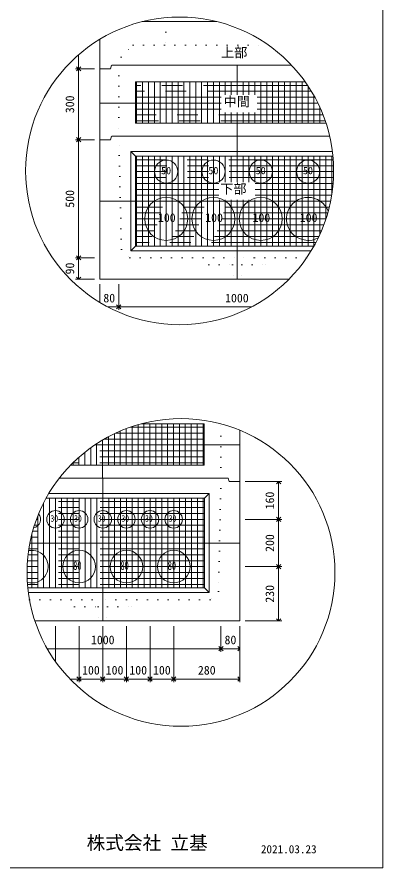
# Model space of a CAD drawing. Units: millimetres, scale not verified. Extents: x -4890 to 18489, y -2328 to 2328.
# Drawn here: x -2944 to -1830, y -1947 to 647 of the extents above; entities that cross this region are included whole.
import ezdxf
from ezdxf.enums import TextEntityAlignment as Align

# ---------------------------------------------------------------- set-up
doc = ezdxf.new("R2010")
doc.units = ezdxf.units.MM
doc.header["$LTSCALE"] = 10
for name, pattern in [('DASHED1', [1.8, 1.2, -0.6]), ('USER2', [50.8, 31.75, -6.35, 6.35, -6.35]), ('USER5', [3.185, 0.01, -3.175])]:
    doc.linetypes.add(name, pattern=pattern)
for name, color, linetype, lineweight in [('0-2_waku', 7, 'Continuous', 18), ('0-3_gaikei', 7, 'Continuous', 18), ('0-4_kakure', 7, 'DASHED1', 5), ('0-5_sunpou', 7, 'Continuous', 5), ('0-7_hole', 7, 'Continuous', 18), ('0-8_uchigawa', 6, 'Continuous', 18), ('0-9_文字１', 7, 'Continuous', 18), ('0-C_コア部分\u3000寸法補助線3', 150, 'USER2', 18), ('1-2_uchigawa2', 6, 'USER2', 18), ('1-3_コア部分\u3000寸法補助線2', 150, 'USER2', 18), ('1-4_コア部分\u3000中心補助線', 1, 'Continuous', 18), ('1-5_コア部分\u3000寸法補助線', 7, 'USER2', 5)]:
    doc.layers.add(name, color=color, linetype=linetype, lineweight=lineweight)
doc.styles.add('ＭＳ ゴシック', font='')
doc.styles.get('ＭＳ ゴシック').set_extended_font_data('MS Gothic')

# ---------------------------------------------------------------- blocks, each defined once
blk = doc.blocks.new('_Open90')
at = {"layer": '0-5_sunpou'}
blk.add_line((0, 0), (-1, 0), dxfattribs=at)
blk.add_lwpolyline([(-0.5, 0.5), (0, 0), (-0.5, -0.5)], dxfattribs=at)

msp = doc.modelspace()

# ---------------------------------------------------------------- linework, layer by layer
at = {"layer": '0-2_waku'}
for p in [(-1829.67, 2328.23), (-4889.67, -1946.77), (-4889.67, -1946.77), (-4889.67, -1946.77), (-4889.67, -1946.77)]:
    msp.add_line(p, (-1829.67, -1946.77), dxfattribs=at)
at = {"layer": '0-3_gaikei'}
for p, q in [((-2562.41, 632.59), (-2508.37, 632.59)), ((-2562.41, 632.59), (-2508.37, 632.59)), ((-2562.41, 632.59), (-2508.37, 632.59)), ((-2335.32, 632.59), (-2562.41, 632.59)), ((-2562.37, 632.59), (-2335.32, 632.59)), ((-2562.37, 632.59), (-2335.32, 632.59)), ((-2691.97, 488.59), (-2691.97, 578.6)), ((-2655.97, 499.39), (-2659.57, 488.59)), ((-2273.76, 499.39), (-2655.36, 499.39)), ((-2107.78, 499.39), (-2274.37, 499.39)), ((-2691.97, 488.59), (-2691.97, -152.21)), ((-2659.57, 488.59), (-2691.97, 488.59)), ((-2659.57, 488.59), (-2691.97, 488.59)), ((-2659.57, 272.59), (-2691.97, 272.59)), ((-2659.57, 272.59), (-2691.97, 272.59)), ((-2655.97, 283.39), (-2659.57, 272.59)), ((-2273.76, 283.39), (-2655.36, 283.39)), ((-1992.06, 283.39), (-2274.37, 283.39)), ((-2691.97, -152.21), (-2115.66, -152.21)), ((-2691.97, -152.21), (-2115.66, -152.21)), ((-2691.97, -152.21), (-2115.66, -152.21)), ((-2265.27, -970.8), (-2265.27, -612.84)), ((-2301.27, -758.4), (-2297.67, -769.2)), ((-2265.27, -769.2), (-2297.67, -769.2))]:
    msp.add_line(p, q, dxfattribs=at)
for points in [[(-2889.58, -1194), (-2265.27, -1194), (-2265.27, -769.2)], [(-2880.43, -1194), (-2265.27, -1194), (-2265.27, -769.2)], [(-2301.27, -758.4), (-2682.87, -758.4), (-2814.93, -758.4)]]:
    msp.add_lwpolyline(points, dxfattribs=at)
at = {"layer": '0-4_kakure', "linetype": 'USER5', "lineweight": 18}
for p, q in [((-2490.37, 632.59), (-2490.37, 644.71)), ((-2490.37, 632.59), (-2490.37, 560.59)), ((-2626.56, 524.59), (-2590.56, 560.59)), ((-2590.56, 560.59), (-2178.28, 560.59)), ((-2626.56, 524.59), (-2633.76, 499.39)), ((-2633.76, 499.39), (-2633.76, 283.39)), ((-2626.32, -62.21), (-2633.76, 283.39)), ((-2626.32, -62.21), (-2600.58, -87.41)), ((-2600.58, -87.41), (-2273.76, -87.41)), ((-2360.16, -109.01), (-2381.76, -87.41)), ((-2062.11, -87.41), (-2273.76, -87.41)), ((-2187.36, -109.01), (-2165.76, -87.41)), ((-2360.16, -109.01), (-2288.16, -109.01)), ((-2288.16, -109.01), (-2285.28, -152.21)), ((-2259.36, -109.01), (-2262.24, -152.21)), ((-2259.36, -109.01), (-2187.36, -109.01)), ((-2322.87, -758.4), (-2322.87, -593.26)), ((-2322.87, -758.4), (-2330.3, -1104)), ((-2330.3, -1104), (-2356.05, -1129.2)), ((-2906.1, -1129.2), (-2682.87, -1129.2)), ((-2769.27, -1150.8), (-2790.87, -1129.2)), ((-2356.05, -1129.2), (-2682.87, -1129.2)), ((-2596.47, -1150.8), (-2574.87, -1129.2)), ((-2769.27, -1150.8), (-2697.27, -1150.8)), ((-2697.27, -1150.8), (-2694.39, -1194)), ((-2668.47, -1150.8), (-2671.35, -1194)), ((-2668.47, -1150.8), (-2596.47, -1150.8))]:
    msp.add_line(p, q, dxfattribs=at)
at = {"layer": '0-5_sunpou', "color": 150, "lineweight": 18}
for p, q in [((-2756.28, 531.71), (-2756.28, 501.55)), ((-2707.81, 488.59), (-2765.64, 488.59)), ((-2723.65, 488.59), (-2765.64, 488.59)), ((-2756.28, 475.63), (-2756.28, 285.55)), ((-2707.81, 272.59), (-2765.64, 272.59)), ((-2707.81, 272.59), (-2765.64, 272.59)), ((-2756.28, 259.63), (-2756.28, -74.45)), ((-2707.81, -87.41), (-2765.64, -87.41)), ((-2723.65, -87.41), (-2765.64, -87.41)), ((-2756.28, -100.37), (-2756.28, -139.25)), ((-2707.81, -152.21), (-2765.64, -152.21)), ((-2691.97, -168.05), (-2691.97, -223.26)), ((-2634.37, -168.05), (-2634.37, -246.11)), ((-2634.37, -168.05), (-2634.37, -246.11)), ((-2668.18, -236.75), (-2647.33, -236.75)), ((-2621.41, -236.75), (-2229.55, -236.75)), ((-2249.43, -769.2), (-2138.11, -769.2)), ((-2147.47, -782.16), (-2147.47, -871.44)), ((-2249.43, -884.4), (-2138.11, -884.4)), ((-2249.43, -884.4), (-2138.11, -884.4)), ((-2147.47, -897.36), (-2147.47, -1015.44)), ((-2249.43, -1028.4), (-2138.11, -1028.4)), ((-2249.43, -1028.4), (-2138.11, -1028.4)), ((-2147.47, -1041.36), (-2147.47, -1181.04)), ((-2826.87, -1209.84), (-2826.87, -1317.64)), ((-2754.87, -1209.84), (-2754.87, -1380.29)), ((-2754.87, -1209.84), (-2754.87, -1380.29)), ((-2682.87, -1209.84), (-2682.87, -1380.29)), ((-2682.87, -1209.84), (-2682.87, -1380.29)), ((-2610.87, -1209.84), (-2610.87, -1380.29)), ((-2610.87, -1209.84), (-2610.87, -1380.29)), ((-2538.87, -1209.84), (-2538.87, -1380.29)), ((-2538.87, -1209.84), (-2538.87, -1380.29)), ((-2466.87, -1209.84), (-2466.87, -1380.29)), ((-2466.87, -1209.84), (-2466.87, -1380.29)), ((-2322.87, -1209.84), (-2322.87, -1287.9)), ((-2322.87, -1209.84), (-2322.87, -1287.9)), ((-2265.27, -1209.84), (-2265.27, -1287.9)), ((-2265.27, -1209.84), (-2265.27, -1380.29)), ((-2249.43, -1194), (-2138.11, -1194)), ((-2851.83, -1278.54), (-2335.83, -1278.54)), ((-2309.91, -1278.54), (-2278.23, -1278.54)), ((-2782.73, -1370.93), (-2767.83, -1370.93)), ((-2741.91, -1370.93), (-2695.83, -1370.93)), ((-2669.91, -1370.93), (-2623.83, -1370.93)), ((-2597.91, -1370.93), (-2551.83, -1370.93)), ((-2525.91, -1370.93), (-2479.83, -1370.93)), ((-2453.91, -1370.93), (-2278.23, -1370.93))]:
    msp.add_line(p, q, dxfattribs=at)
for centre in [(-2448.87, 177.67), (-2444.66, -1046.04)]:
    msp.add_circle(centre, 468.88, dxfattribs=at)
at = {"layer": '0-7_hole'}
for centre, radius in [((-2489.76, 175.39), 35.28), ((-2345.76, 175.39), 35.28), ((-2201.76, 175.39), 35.28), ((-2057.76, 175.39), 35.28), ((-2489.76, 31.39), 65.52), ((-2345.76, 31.39), 65.52), ((-2201.76, 31.39), 65.52), ((-2826.87, -884.4), 26.64), ((-2754.87, -884.4), 26.64), ((-2682.87, -884.4), 26.64), ((-2610.87, -884.4), 26.64), ((-2538.87, -884.4), 26.64), ((-2466.87, -884.4), 26.64), ((-2754.87, -1028.4), 49.68), ((-2610.87, -1028.4), 49.68), ((-2466.87, -1028.4), 49.68)]:
    msp.add_circle(centre, radius, dxfattribs=at)
for centre, radius, start, end in [((-2057.76, 31.39), 65.52, 20.66629, 298.32089), ((-2898.87, -884.4), 26.64, 281.59033, 39.2294), ((-2898.87, -1028.4), 49.68, 253.99064, 101.55918)]:
    msp.add_arc(centre, radius, start, end, dxfattribs=at)
at = {"layer": '0-8_uchigawa'}
for p, q in [((-2597.76, 236.59), (-2583.36, 222.19)), ((-2597.76, -65.81), (-2597.76, 236.59)), ((-2583.36, 222.19), (-2273.76, 222.19)), ((-2583.36, -51.41), (-2583.36, 222.19)), ((-2273.76, 222.19), (-1982.11, 222.19)), ((-2597.76, -65.81), (-2583.36, -51.41)), ((-2583.36, -51.41), (-2039.76, -51.41)), ((-2597.76, -65.81), (-2048.16, -65.81)), ((-2373.27, -1093.2), (-2373.27, -819.6)), ((-2358.87, -1107.6), (-2358.87, -805.2)), ((-2911.16, -1093.2), (-2373.27, -1093.2)), ((-2909.48, -1107.6), (-2358.87, -1107.6)), ((-2358.87, -1107.6), (-2373.27, -1093.2))]:
    msp.add_line(p, q, dxfattribs=at)
for points in [[(-2597.76, 236.59), (-2273.76, 236.59), (-1983.7, 236.59)], [(-2855.23, -819.6), (-2682.87, -819.6), (-2373.27, -819.6), (-2358.87, -805.2)], [(-2846.95, -805.2), (-2682.87, -805.2), (-2358.87, -805.2)]]:
    msp.add_lwpolyline(points, dxfattribs=at)
at = {"layer": '0-C_コア部分\u3000寸法補助線3'}
for p, q in [((-2579.76, 322.99), (-2579.76, 448.99)), ((-2543.76, 322.99), (-2543.76, 448.99)), ((-2507.76, 322.99), (-2507.76, 448.99)), ((-2471.76, 322.99), (-2471.76, 448.99)), ((-2435.76, 322.99), (-2435.76, 448.99)), ((-2399.76, 322.99), (-2399.76, 448.99)), ((-2363.76, 322.99), (-2363.76, 448.99)), ((-2327.76, 322.99), (-2327.76, 448.99)), ((-2291.76, 409.22), (-2291.76, 448.99)), ((-2255.76, 409.22), (-2255.76, 448.99)), ((-2219.76, 409.22), (-2219.76, 448.99)), ((-2183.76, 322.99), (-2183.76, 448.99)), ((-2147.76, 322.99), (-2147.76, 448.99)), ((-2111.76, 322.99), (-2111.76, 448.99)), ((-2075.76, 322.99), (-2075.76, 448.99)), ((-2322.75, 402.19), (-2583.36, 402.19)), ((-2037.24, 402.19), (-2212.59, 402.19)), ((-2039.76, 322.99), (-2039.76, 406.75)), ((-2322.75, 366.19), (-2583.36, 366.19)), ((-2019.56, 366.19), (-2212.59, 366.19)), ((-2291.76, 322.99), (-2291.76, 355.32)), ((-2255.76, 322.99), (-2255.76, 355.32)), ((-2219.76, 322.99), (-2219.76, 355.32)), ((-2003.76, 322.99), (-2003.76, 325.06)), ((-1981.2, 211.39), (-2583.36, 211.39)), ((-2579.76, -51.41), (-2579.76, 222.19)), ((-2543.76, -51.41), (-2543.76, 222.19)), ((-2507.76, -51.41), (-2507.76, 222.19)), ((-2471.76, -51.41), (-2471.76, 222.19)), ((-2435.76, -51.41), (-2435.76, 222.19)), ((-2399.76, -51.41), (-2399.76, 222.19)), ((-2363.76, -51.41), (-2363.76, 222.19)), ((-2327.76, 143.42), (-2327.76, 222.19)), ((-2291.76, 143.42), (-2291.76, 222.19)), ((-2255.76, 143.42), (-2255.76, 222.19)), ((-2219.76, 143.42), (-2219.76, 222.19)), ((-2183.76, -51.41), (-2183.76, 222.19)), ((-2147.76, -51.41), (-2147.76, 222.19)), ((-2111.76, -51.41), (-2111.76, 222.19)), ((-2075.76, -51.41), (-2075.76, 222.19)), ((-2039.76, -51.41), (-2039.76, 222.19)), ((-2003.76, 30.29), (-2003.76, 222.19)), ((-1979.99, 175.39), (-2583.36, 175.39)), ((-2329.38, 139.39), (-2583.36, 139.39)), ((-1981.55, 139.39), (-2219.22, 139.39)), ((-2329.38, 103.39), (-2583.36, 103.39)), ((-2327.76, -51.41), (-2327.76, 89.52)), ((-2291.76, -51.41), (-2291.76, 89.52)), ((-2255.76, -51.41), (-2255.76, 89.52)), ((-2219.76, -51.41), (-2219.76, 89.52)), ((-1985.91, 103.39), (-2219.22, 103.39)), ((-1993.14, 67.39), (-2583.36, 67.39)), ((-2003.39, 31.39), (-2583.36, 31.39)), ((-2016.87, -4.61), (-2583.36, -4.61)), ((-2033.9, -40.61), (-2583.36, -40.61)), ((-2557.48, -718.8), (-2557.48, -592.8)), ((-2521.48, -718.8), (-2521.48, -592.8)), ((-2485.48, -718.8), (-2485.48, -592.8)), ((-2449.48, -718.8), (-2449.48, -592.8)), ((-2413.48, -718.8), (-2413.48, -592.8)), ((-2377.48, -718.8), (-2377.48, -592.8)), ((-2629.48, -718.8), (-2629.48, -615.13)), ((-2593.48, -718.8), (-2593.48, -601.41)), ((-2373.88, -639.6), (-2678.42, -639.6)), ((-2665.48, -718.8), (-2665.48, -632.42)), ((-2701.48, -718.8), (-2701.48, -653.76)), ((-2737.48, -718.8), (-2737.48, -679.85)), ((-2373.88, -675.6), (-2732.08, -675.6)), ((-2773.48, -718.8), (-2773.48, -711.8)), ((-2844.87, -1093.2), (-2844.87, -819.6)), ((-2808.87, -1093.2), (-2808.87, -819.6)), ((-2772.87, -1093.2), (-2772.87, -819.6)), ((-2736.87, -1093.2), (-2736.87, -819.6)), ((-2700.87, -1093.2), (-2700.87, -819.6)), ((-2664.87, -1093.2), (-2664.87, -819.6)), ((-2628.87, -1093.2), (-2628.87, -819.6)), ((-2592.87, -1093.2), (-2592.87, -819.6)), ((-2556.87, -1093.2), (-2556.87, -819.6)), ((-2520.87, -1093.2), (-2520.87, -819.6)), ((-2484.87, -1093.2), (-2484.87, -819.6)), ((-2448.87, -1093.2), (-2448.87, -819.6)), ((-2412.87, -1093.2), (-2412.87, -819.6)), ((-2376.87, -1093.2), (-2376.87, -819.6)), ((-2373.27, -830.4), (-2861, -830.4)), ((-2880.87, -1093.2), (-2880.87, -874.09)), ((-2373.27, -866.4), (-2877.75, -866.4)), ((-2373.27, -902.4), (-2890.99, -902.4)), ((-2373.27, -938.4), (-2901.01, -938.4)), ((-2373.27, -974.4), (-2908.03, -974.4)), ((-2373.27, -1010.4), (-2912.18, -1010.4)), ((-2373.27, -1046.4), (-2913.53, -1046.4)), ((-2373.27, -1082.4), (-2912.12, -1082.4))]:
    msp.add_line(p, q, dxfattribs=at)
at = {"layer": '1-2_uchigawa2'}
for p, q in [((-2583.36, 448.99), (-2273.76, 448.99)), ((-2583.36, 448.99), (-2583.36, 322.99)), ((-2066.46, 448.99), (-2273.76, 448.99)), ((-2583.36, 322.99), (-2273.76, 322.99)), ((-2003.08, 322.99), (-2273.76, 322.99)), ((-2373.88, -592.8), (-2564.71, -592.8)), ((-2373.88, -592.8), (-2373.88, -718.8)), ((-2780.45, -718.8), (-2683.48, -718.8)), ((-2373.88, -718.8), (-2683.48, -718.8))]:
    msp.add_line(p, q, dxfattribs=at)
at = {"layer": '1-3_コア部分\u3000寸法補助線2'}
for p, q in [((-2561.76, 322.99), (-2561.76, 448.99)), ((-2525.76, 322.99), (-2525.76, 448.99)), ((-2489.76, 322.99), (-2489.76, 448.99)), ((-2453.76, 322.99), (-2453.76, 448.99)), ((-2381.76, 322.99), (-2381.76, 448.99)), ((-2309.76, 409.22), (-2309.76, 448.99)), ((-2237.76, 409.22), (-2237.76, 448.99)), ((-2165.76, 322.99), (-2165.76, 448.99)), ((-2093.76, 322.99), (-2093.76, 448.99)), ((-2047.58, 420.19), (-2583.36, 420.19)), ((-2021.76, 322.99), (-2021.76, 371.12)), ((-2012.09, 348.19), (-2583.36, 348.19)), ((-2309.76, 322.99), (-2309.76, 355.32)), ((-2237.76, 322.99), (-2237.76, 355.32)), ((-2525.76, -51.41), (-2525.76, 222.19)), ((-2489.76, -51.41), (-2489.76, 222.19)), ((-2453.76, -51.41), (-2453.76, 222.19)), ((-2381.76, -51.41), (-2381.76, 222.19)), ((-2309.76, 143.42), (-2309.76, 222.19)), ((-2237.76, 143.42), (-2237.76, 222.19)), ((-2165.76, -51.41), (-2165.76, 222.19)), ((-2093.76, -51.41), (-2093.76, 222.19)), ((-2021.76, -15.78), (-2021.76, 222.19)), ((-1980.25, 193.39), (-2583.36, 193.39)), ((-2329.38, 121.39), (-2583.36, 121.39)), ((-1983.38, 121.39), (-2219.22, 121.39)), ((-2309.76, -51.41), (-2309.76, 89.52)), ((-2237.76, -51.41), (-2237.76, 89.52)), ((-1997.88, 49.39), (-2583.36, 49.39)), ((-2024.92, -22.61), (-2583.36, -22.61)), ((-2575.48, -718.8), (-2575.48, -595.79)), ((-2503.48, -718.8), (-2503.48, -592.8)), ((-2431.48, -718.8), (-2431.48, -592.8)), ((-2373.88, -621.6), (-2643.88, -621.6)), ((-2647.48, -718.8), (-2647.48, -623.3)), ((-2719.48, -718.8), (-2719.48, -666.15)), ((-2373.88, -693.6), (-2753.89, -693.6)), ((-2790.87, -1093.2), (-2790.87, -819.6)), ((-2718.87, -1093.2), (-2718.87, -819.6)), ((-2646.87, -1093.2), (-2646.87, -819.6)), ((-2574.87, -1093.2), (-2574.87, -819.6)), ((-2502.87, -1093.2), (-2502.87, -819.6)), ((-2430.87, -1093.2), (-2430.87, -819.6)), ((-2373.27, -848.4), (-2869.84, -848.4)), ((-2862.87, -1093.2), (-2862.87, -834.04)), ((-2898.87, -1093.2), (-2898.87, -929.68)), ((-2373.27, -920.4), (-2896.39, -920.4)), ((-2373.27, -992.4), (-2910.45, -992.4)), ((-2373.27, -1064.4), (-2913.17, -1064.4))]:
    msp.add_line(p, q, dxfattribs=at)
at = {"layer": '1-4_コア部分\u3000中心補助線'}
for p, q in [((-2273.76, 409.22), (-2273.76, 499.39)), ((-2322.75, 384.19), (-2691.97, 384.19)), ((-2027.92, 384.19), (-2212.59, 384.19)), ((-2273.76, 283.39), (-2273.76, 355.32)), ((-2273.76, 143.42), (-2273.76, 283.39)), ((-2691.36, 85.39), (-1989.16, 85.39)), ((-2273.76, -152.21), (-2273.76, 89.52)), ((-2683.48, -758.4), (-2683.48, -642.55)), ((-2266.49, -657.6), (-2707.25, -657.6)), ((-2682.87, -1194), (-2682.87, -758.4)), ((-2904.88, -956.4), (-2265.27, -956.4))]:
    msp.add_line(p, q, dxfattribs=at)
at = {"layer": '1-5_コア部分\u3000寸法補助線'}
for p, q in [((-2561.76, 322.99), (-2561.76, 448.99)), ((-2489.76, 322.99), (-2489.76, 448.99)), ((-2417.76, 322.99), (-2417.76, 448.99)), ((-2345.76, 322.99), (-2345.76, 448.99)), ((-2201.76, 322.99), (-2201.76, 448.99)), ((-2129.76, 322.99), (-2129.76, 448.99)), ((-2059.03, 438.19), (-2583.36, 438.19)), ((-2057.76, 322.99), (-2057.76, 436.28)), ((-2005.49, 330.19), (-2583.36, 330.19)), ((-2561.76, -51.41), (-2561.76, 222.19)), ((-2489.76, -51.41), (-2489.76, 222.19)), ((-2417.76, -51.41), (-2417.76, 222.19)), ((-2345.76, -51.41), (-2345.76, 222.19)), ((-2201.76, -51.41), (-2201.76, 222.19)), ((-2129.76, -51.41), (-2129.76, 222.19)), ((-2057.76, -51.41), (-2057.76, 222.19)), ((-1985.76, 104.36), (-1985.76, 222.19)), ((-1980.43, 157.39), (-2583.36, 157.39)), ((-2009.71, 13.39), (-2583.36, 13.39)), ((-2539.48, -718.8), (-2539.48, -592.8)), ((-2467.48, -718.8), (-2467.48, -592.8)), ((-2395.48, -718.8), (-2395.48, -592.8)), ((-2611.48, -718.8), (-2611.48, -607.85)), ((-2373.88, -603.6), (-2599.85, -603.6)), ((-2755.48, -718.8), (-2755.48, -695)), ((-2373.88, -711.6), (-2773.28, -711.6)), ((-2826.87, -1093.2), (-2826.87, -819.6)), ((-2754.87, -1093.2), (-2754.87, -819.6)), ((-2610.87, -1093.2), (-2610.87, -819.6)), ((-2538.87, -1093.2), (-2538.87, -819.6)), ((-2466.87, -1093.2), (-2466.87, -819.6)), ((-2394.87, -1093.2), (-2394.87, -819.6)), ((-2373.27, -884.4), (-2884.79, -884.4)), ((-2898.87, -1093.2), (-2898.87, -929.68)), ((-2373.27, -1028.4), (-2913.2, -1028.4))]:
    msp.add_line(p, q, dxfattribs=at)

# ---------------------------------------------------------------- block references
at = {"layer": '0-5_sunpou', "xscale": 12.96, "yscale": 12.96}
for p, rotation in [((-2756.28, 488.59), 270), ((-2756.28, 488.59), 90), ((-2756.28, 272.59), 270), ((-2756.28, 272.59), 90), ((-2756.28, -87.41), 270), ((-2756.28, -87.41), 90), ((-2756.28, -152.21), 270), ((-2634.37, -236.75), 180), ((-2147.47, -769.2), 90), ((-2147.47, -884.4), 270), ((-2147.47, -884.4), 90), ((-2147.47, -1028.4), 270), ((-2147.47, -1028.4), 90), ((-2147.47, -1194), 270), ((-2322.87, -1278.54), 180), ((-2754.87, -1370.93), 180), ((-2682.87, -1370.93), 180), ((-2610.87, -1370.93), 180), ((-2538.87, -1370.93), 180), ((-2466.87, -1370.93), 180)]:
    msp.add_blockref('_Open90', p, dxfattribs=dict(at, rotation=rotation))
for p in [(-2634.37, -236.75), (-2322.87, -1278.54), (-2265.27, -1278.54), (-2754.87, -1370.93), (-2682.87, -1370.93), (-2610.87, -1370.93), (-2538.87, -1370.93), (-2466.87, -1370.93), (-2265.27, -1370.93)]:
    msp.add_blockref('_Open90', p, dxfattribs=at)

# ---------------------------------------------------------------- texts
at = {"layer": '0-5_sunpou', "style": 'ＭＳ ゴシック'}
for s, p in [('300', (-2762.04, 353.59)), ('500', (-2762.04, 65.59)), ('90', (-2762.04, -137.81)), ('160', (-2153.23, -853.8)), ('200', (-2153.23, -983.4)), ('230', (-2153.23, -1138.2))]:
    msp.add_text(s, height=26.39, rotation=90, dxfattribs=at).set_placement(p, align=Align.BOTTOM_LEFT)
for s, p in [('80', (-2681.17, -230.99)), ('1000', (-2310.37, -230.99)), ('1000', (-2718.87, -1272.78)), ('80', (-2312.07, -1272.78)), ('100', (-2745.87, -1365.17)), ('100', (-2673.87, -1365.17)), ('100', (-2601.87, -1365.17)), ('100', (-2529.87, -1365.17)), ('280', (-2393.07, -1365.17))]:
    msp.add_text(s, height=26.39, dxfattribs=at).set_placement(p, align=Align.BOTTOM_LEFT)
at = {"layer": '0-9_文字１', "style": 'ＭＳ ゴシック'}
for s, height, p in [('上部', 29.33, (-2322.56, 514.96)), ('中間', 29.33, (-2314.84, 365.49)), ('50', 22.43, (-2505.3, 160.75)), ('50', 22.43, (-2361.3, 160.75)), ('50', 22.43, (-2217.3, 160.75)), ('50', 22.43, (-2073.3, 160.75)), ('下部', 29.33, (-2325.07, 99.24)), ('100', 26.39, (-2514.91, 13.98)), ('100', 26.39, (-2370.91, 13.98)), ('100', 26.39, (-2226.91, 13.98)), ('100', 26.39, (-2082.91, 13.98)), ('株式会社 立基', 41.57, (-2731.89, -1903.28)), ('2021.03.23', 24.94, (-2201.38, -1909.5))]:
    msp.add_text(s, height=height, dxfattribs=at).set_placement(p, align=Align.BOTTOM_LEFT)
at = {"layer": '0-9_文字１', "style": 'ＭＳ ゴシック', "width": 0.7}
for s, height, p in [('30', 20.19, (-2841.99, -897.74)), ('30', 20.19, (-2769.99, -897.74)), ('30', 20.19, (-2697.99, -897.74)), ('30', 20.19, (-2625.99, -897.74)), ('30', 20.19, (-2553.99, -897.74)), ('30', 20.19, (-2481.99, -897.74)), ('80', 26.39, (-2772.92, -1046.17)), ('80', 26.39, (-2628.92, -1046.17)), ('80', 26.39, (-2484.92, -1046.17))]:
    msp.add_text(s, height=height, dxfattribs=at).set_placement(p, align=Align.BOTTOM_LEFT)

doc.saveas('drawing.dxf')
